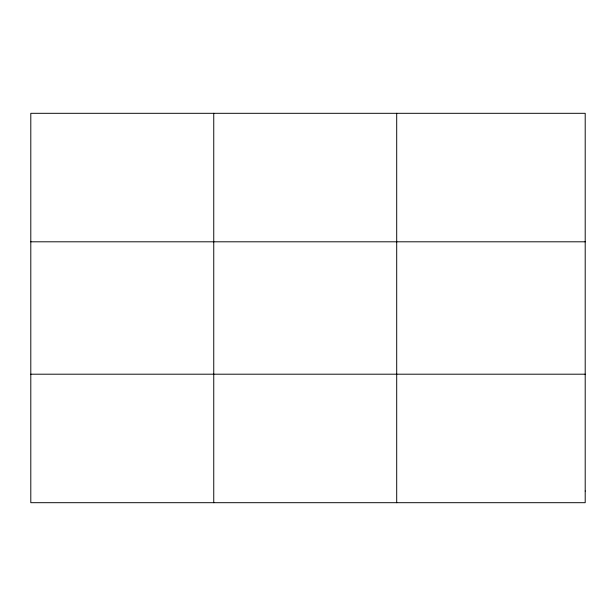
<?xml version="1.0" encoding="UTF-8"?>
<svg xmlns="http://www.w3.org/2000/svg" width="616" height="616" viewBox="0 0 616 616"><rect width="100%" height="100%" fill="white"/><g stroke="black" fill="none" stroke-linecap="round" stroke-linejoin="round"><path stroke-width="0.92" d="M213.752 113.306L213.752 502.695M396.704 113.306L396.704 502.695M30.8 241.803L585.2 241.803M30.8 374.197L585.2 374.197M585.2 491.014L585.2 502.695L30.8 502.695L30.8 113.306L585.2 113.306L585.2 491.014"/></g></svg>
